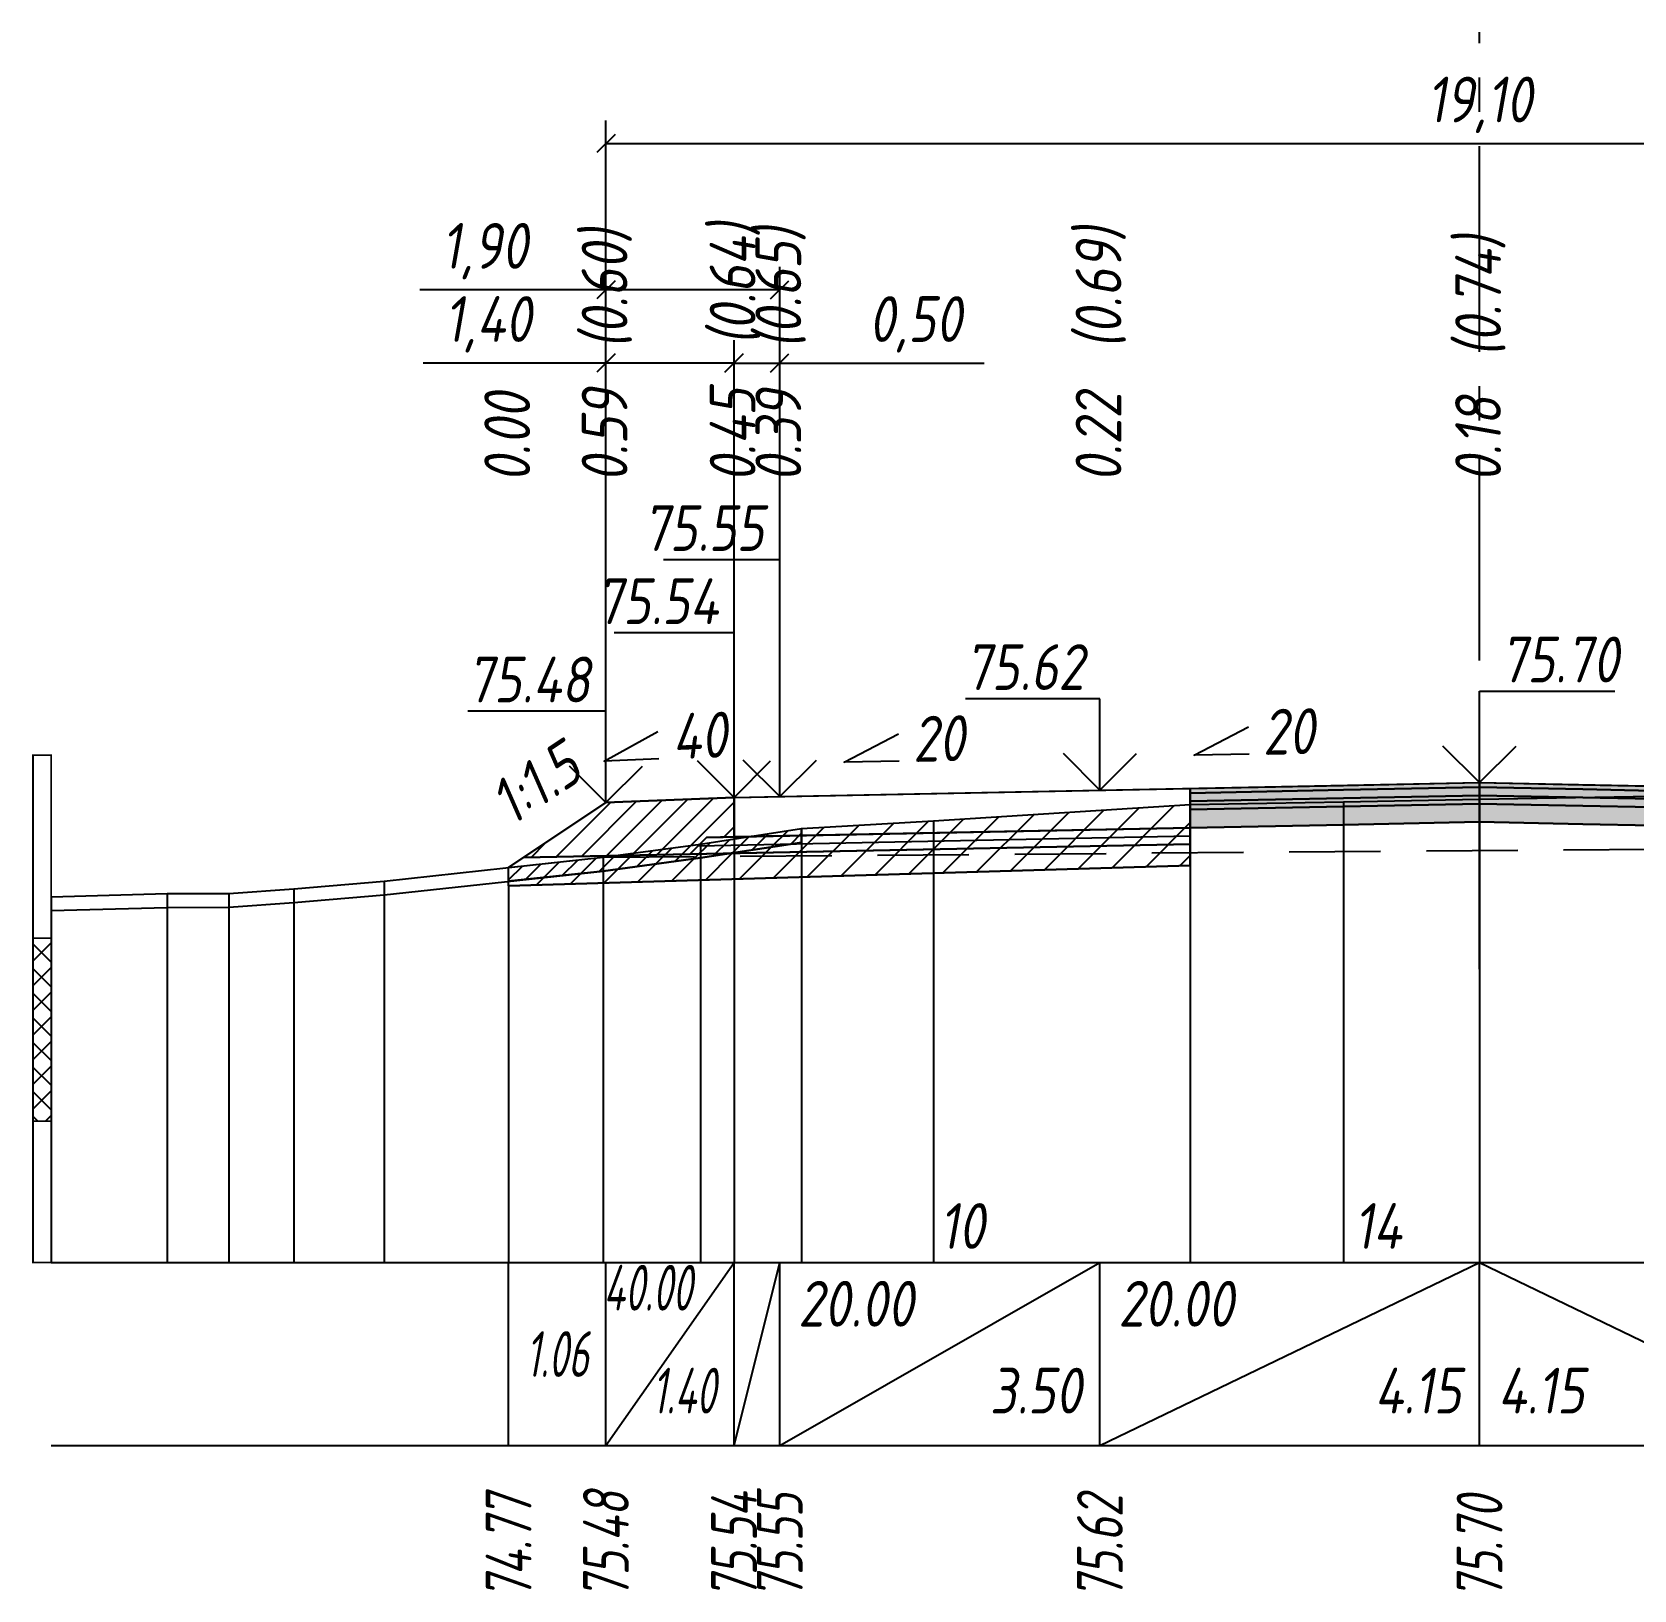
# Model space of a CAD drawing. Extents: x -717 to 1451, y -133302 to 233.
# Drawn here: x 78.9 to 166.5, y -15634.9 to -15549.7 of the extents above; entities that cross this region are included whole.
import ezdxf
from ezdxf.enums import TextEntityAlignment as Align

# ---------------------------------------------------------------- set-up
doc = ezdxf.new("R2010")
doc.units = 0
doc.linetypes.add('осевая2', pattern=[1.125, 0.75, -0.125, 0.125, -0.125])
doc.linetypes.add('штриховая', pattern=[0.75, 0.5, -0.25])
for name, color, linetype in [('Интерполированный поперечник', 2, 'Continuous'), ('Код_514', 1, 'Continuous'), ('Контур_0', 7, 'Continuous'), ('Контур_2521', 7, 'Continuous'), ('Контур_2564', 7, 'Continuous'), ('Контур_2660', 7, 'Continuous'), ('Контур_2665', 7, 'Continuous'), ('Контур_400', 7, 'Continuous'), ('Контур_508', 7, 'Continuous'), ('Контур_512', 7, 'Continuous'), ('Контур_513', 7, 'Continuous'), ('Контур_818', 7, 'Continuous'), ('Красный поперечник', 1, 'Continuous'), ('Линейка абсолютных высот', 7, 'Continuous'), ('Объём_2501', 7, 'Continuous'), ('Объём_2564', 7, 'Continuous'), ('Объём_2650', 7, 'Continuous'), ('Объём_2660', 7, 'Continuous'), ('Объём_2661', 7, 'Continuous'), ('Объём_2665', 7, 'Continuous'), ('Объём_2666', 7, 'Continuous'), ('Объём_2667', 7, 'Continuous'), ('Объём_2668', 7, 'Continuous'), ('Объём_2669', 7, 'Continuous'), ('Объём_2675', 7, 'Continuous'), ('Объём_2753', 7, 'Continuous'), ('Ось', 1, 'осевая2'), ('Откосы', 7, 'Continuous'), ('Отметки покрытия', 7, 'Continuous'), ('Рабочие отметки', 7, 'Continuous'), ('Рабочие отметки доп.', 7, 'Continuous'), ('Слои выравнивания', 7, 'Continuous'), ('Таблица', 7, 'Continuous'), ('Уклоны проезжей части', 7, 'Continuous'), ('Черный поперечник', 3, 'Continuous')]:
    doc.layers.add(name, color=color, linetype=linetype)
for name, color, linetype, true_color in [('Контур_2540', 2, 'Continuous', 0xffff00), ('Контур_2560', 2, 'Continuous', 0xffff00), ('Контур_2561', 7, 'Continuous', 0xff8040), ('Контур_2562', 3, 'Continuous', 0x00ff00), ('Контур_2563', 7, 'Continuous', 0xff8000), ('Контур_2570', 7, 'Continuous', 0x80ff00), ('Контур_2725', 7, 'Continuous', 0x323232), ('Контур_2736', 4, 'Continuous', 0x00ffff), ('Контур_2737', 4, 'Continuous', 0x00ffff), ('Контур_2738', 4, 'Continuous', 0x00ffff), ('Контур_2739', 4, 'Continuous', 0x00ffff), ('Контур_2741', 4, 'Continuous', 0x00ffff), ('Контур_2742', 4, 'Continuous', 0x00ffff), ('Контур_2743', 4, 'Continuous', 0x00ffff), ('Контур_2744', 7, 'Continuous', 0xa4ffff), ('Контур_2745', 7, 'Continuous', 0xa4ffff), ('Контур_2747', 4, 'Continuous', 0x00ffff), ('Контур_2748', 4, 'Continuous', 0x00ffff), ('Контур_2749', 4, 'Continuous', 0x00ffff), ('Контур_2750', 4, 'Continuous', 0x00ffff), ('Контур_2751', 4, 'Continuous', 0x00ffff), ('Контур_2752', 4, 'Continuous', 0x00ffff), ('Контур_2760', 7, 'Continuous', 0x323232), ('Контур_2761', 7, 'Continuous', 0x323232), ('Контур_2762', 7, 'Continuous', 0x323232), ('Контур_2763', 7, 'Continuous', 0x323232), ('Контур_402', 7, 'Continuous', 0xff6464), ('Контур_703', 4, 'Continuous', 0x00ffff), ('Контур_705', 4, 'Continuous', 0x00ffff), ('Контур_707', 4, 'Continuous', 0x00ffff), ('Контур_720', 131, 'Continuous', 0xaaffff), ('Объём_2500', 7, 'Continuous', 0xc0c0c0), ('Объём_2520', 7, 'Continuous', 0x80ffff), ('Объём_2540', 2, 'Continuous', 0xffff00), ('Объём_2560', 2, 'Continuous', 0xffff00), ('Объём_2561', 7, 'Continuous', 0xff8040), ('Объём_2562', 3, 'Continuous', 0x00ff00), ('Объём_2563', 7, 'Continuous', 0xff8000), ('Объём_2570', 7, 'Continuous', 0x80ff00), ('Объём_2600', 7, 'Continuous', 0x808000), ('Объём_2746', 2, 'Continuous', 0xffff00)]:
    doc.layers.add(name, color=color, linetype=linetype, true_color=true_color)
doc.styles.get("Standard").update_dxf_attribs({"font": 'txt', "height": 2.5})
doc.styles.add('М', font='romand.shx', dxfattribs={"width": 0.8, "oblique": 10, "height": 2.5})
doc.dimstyles.new('ISO-25', dxfattribs={"dimtxt": 2.5, "dimasz": 2.5, "dimexe": 1.25, "dimexo": 0.625, "dimtad": 1, "dimtxsty": 'Standard', "dimcen": 2.5, "dimadec": 0, "dimazin": 0, "dimtfac": 1, "dimtmove": 0, "dimatfit": 3, "dimfxl": 1, "dimarcsym": 0})

# ---------------------------------------------------------------- blocks, each defined once
blk = doc.blocks.new('_Oblique')
at = {"color": 0, "linetype": 'ByBlock', "lineweight": -2}
blk.add_line((-0.5, -0.5), (0.5, 0.5), dxfattribs=at)
blk = doc.blocks.new('*D362')
at = {"color": 0, "lineweight": -2, "transparency": 16777216}
for p, q in [((110.321, -15591.299), (110.321, -15566.579)), ((117.321, -15591.019), (117.321, -15566.579)), ((110.321, -15567.829), (100.331, -15567.829)), ((117.321, -15567.829), (110.321, -15567.829))]:
    blk.add_line(p, q, dxfattribs=at)
at = {"layer": 'Defpoints', "color": 0, "transparency": 16777216}
for p in [(117.321, -15567.829), (110.321, -15591.924), (117.321, -15591.644)]:
    blk.add_point(p, dxfattribs=at)
at = {"color": 0, "lineweight": -2, "transparency": 16777216, "rotation": 180}
blk.add_blockref('_Oblique', (110.321, -15567.829), dxfattribs=at)
at = {"color": 0, "lineweight": -2, "transparency": 16777216}
blk.add_blockref('_Oblique', (117.321, -15567.829), dxfattribs=at)
at = {"color": 0, "transparency": 16777216, "insert": (103.871, -15565.716), "char_height": 2.5, "width": 8.75, "attachment_point": 5, "style": 'М'}
blk.add_mtext('1,40', dxfattribs=at)
blk = doc.blocks.new('*D364')
at = {"color": 0, "lineweight": -2, "transparency": 16777216}
for p, q in [((117.321, -15591.019), (117.321, -15566.579)), ((119.821, -15590.969), (119.821, -15566.579)), ((117.321, -15567.829), (119.821, -15567.829)), ((119.821, -15567.829), (130.996, -15567.829))]:
    blk.add_line(p, q, dxfattribs=at)
at = {"layer": 'Defpoints', "color": 0, "transparency": 16777216}
for p in [(119.821, -15567.829), (117.321, -15591.644), (119.821, -15591.594)]:
    blk.add_point(p, dxfattribs=at)
at = {"color": 0, "lineweight": -2, "transparency": 16777216, "rotation": 180}
blk.add_blockref('_Oblique', (117.321, -15567.829), dxfattribs=at)
at = {"color": 0, "lineweight": -2, "transparency": 16777216}
blk.add_blockref('_Oblique', (119.821, -15567.829), dxfattribs=at)
at = {"color": 0, "transparency": 16777216, "insert": (127.234, -15565.716), "char_height": 2.5, "width": 9.16667, "attachment_point": 5, "style": 'М'}
blk.add_mtext('0,50', dxfattribs=at)
blk = doc.blocks.new('*D367')
at = {"color": 0, "lineweight": -2, "transparency": 16777216}
for p, q in [((110.321, -15591.299), (110.321, -15562.579)), ((119.821, -15590.969), (119.821, -15562.579)), ((110.321, -15563.829), (100.152, -15563.829)), ((119.821, -15563.829), (110.321, -15563.829))]:
    blk.add_line(p, q, dxfattribs=at)
at = {"layer": 'Defpoints', "color": 0, "transparency": 16777216}
for p in [(119.821, -15563.829), (110.321, -15591.924), (119.821, -15591.594)]:
    blk.add_point(p, dxfattribs=at)
at = {"color": 0, "lineweight": -2, "transparency": 16777216, "rotation": 180}
blk.add_blockref('_Oblique', (110.321, -15563.829), dxfattribs=at)
at = {"color": 0, "lineweight": -2, "transparency": 16777216}
blk.add_blockref('_Oblique', (119.821, -15563.829), dxfattribs=at)
at = {"color": 0, "transparency": 16777216, "insert": (103.693, -15561.716), "char_height": 2.5, "width": 8.75, "attachment_point": 5, "style": 'М'}
blk.add_mtext('1,90', dxfattribs=at)
blk = doc.blocks.new('*D368')
at = {"color": 0, "lineweight": -2, "transparency": 16777216}
for p, q in [((110.321, -15591.299), (110.321, -15554.579)), ((205.821, -15591.299), (205.821, -15554.579)), ((110.321, -15555.829), (205.821, -15555.829))]:
    blk.add_line(p, q, dxfattribs=at)
at = {"layer": 'Defpoints', "color": 0, "transparency": 16777216}
for p in [(205.821, -15555.829), (110.321, -15591.924), (205.821, -15591.924)]:
    blk.add_point(p, dxfattribs=at)
at = {"color": 0, "lineweight": -2, "transparency": 16777216, "rotation": 180}
blk.add_blockref('_Oblique', (110.321, -15555.829), dxfattribs=at)
at = {"color": 0, "lineweight": -2, "transparency": 16777216}
blk.add_blockref('_Oblique', (205.821, -15555.829), dxfattribs=at)
at = {"color": 0, "transparency": 16777216, "insert": (158.071, -15553.716), "char_height": 2.5, "width": 10.41667, "attachment_point": 5, "style": 'М'}
blk.add_mtext('19,10', dxfattribs=at)

msp = doc.modelspace()

# ---------------------------------------------------------------- hatches: boundary and pattern name
at = {"layer": 'Линейка абсолютных высот'}
h = msp.add_hatch(dxfattribs=at)
h.set_pattern_fill('ANSI37', scale=0.3, style=0)
h.paths.add_polyline_path([(80, -15609.268), (80, -15599.268), (79, -15599.268), (79, -15609.268)])
at = {"layer": 'Объём_2563'}
h = msp.add_hatch(dxfattribs=at)
h.set_pattern_fill('ANSI31', color=256, scale=0.3)
h.paths.add_polyline_path([(110.321, -15591.861), (117.321, -15591.581), (117.321, -15593.731), (115.821, -15593.761), (114.902, -15594.68), (105.821, -15594.861)])
at = {"layer": 'Объём_2570'}
h = msp.add_hatch(dxfattribs=at)
h.set_pattern_fill('ANSI31', color=256, scale=0.2)
h.paths.add_polyline_path([(121.018, -15594.03), (115.491, -15594.881), (110.165, -15595.599), (105, -15596.158), (105, -15595.408), (110.165, -15594.849), (115.491, -15594.131), (121.018, -15593.28)])
at = {"layer": 'Объём_2600'}
h = msp.add_hatch(dxfattribs=at)
h.set_pattern_fill('ANSI31', color=6, scale=0.4)
h.paths.add_polyline_path([(110.165, -15595.599), (115.491, -15594.881), (121.018, -15594.03), (121.018, -15593.28), (128.227, -15592.846), (142.251, -15591.967), (142.251, -15595.291), (105, -15596.408), (105, -15596.158)])
at = {"layer": 'Слои выравнивания'}
for color, points in [(2, [(142.251, -15591.083), (150.637, -15590.915), (158.071, -15590.766), (158.071, -15591.016), (150.637, -15591.165), (142.251, -15591.333)]), (3, [(142.251, -15591.333), (150.637, -15591.165), (158.071, -15591.016), (158.071, -15591.466), (150.637, -15591.615), (142.251, -15591.783)]), (2, [(158.071, -15590.766), (163.718, -15590.879), (167.529, -15590.956), (175.672, -15591.118), (178.821, -15591.181), (191.819, -15591.441), (191.819, -15591.691), (178.821, -15591.431), (175.672, -15591.368), (167.529, -15591.206), (163.718, -15591.129), (158.071, -15591.016)]), (3, [(158.071, -15591.016), (163.718, -15591.129), (167.529, -15591.206), (175.672, -15591.368), (178.821, -15591.431), (191.819, -15591.691), (191.819, -15592.141), (178.821, -15591.881), (175.672, -15591.818), (167.529, -15591.656), (163.718, -15591.579), (158.071, -15591.466)]), (4, [(142.251, -15591.783), (150.637, -15591.615), (158.071, -15591.466), (158.071, -15591.916), (150.637, -15592.065), (142.251, -15592.233)]), (5, [(142.251, -15592.233), (150.637, -15592.065), (158.071, -15591.916), (158.071, -15592.916), (150.637, -15593.065), (142.251, -15593.233)]), (4, [(158.071, -15591.466), (163.718, -15591.579), (167.529, -15591.656), (175.672, -15591.818), (178.821, -15591.881), (191.819, -15592.141), (191.819, -15592.591), (178.821, -15592.331), (175.672, -15592.268), (167.529, -15592.106), (163.718, -15592.029), (158.071, -15591.916)]), (5, [(158.071, -15591.916), (163.718, -15592.029), (167.529, -15592.106), (175.672, -15592.268), (178.821, -15592.331), (191.819, -15592.591), (191.819, -15593.591), (178.821, -15593.331), (175.672, -15593.268), (167.529, -15593.106), (163.718, -15593.029), (158.071, -15592.916)])]:
    msp.add_hatch(color=color, dxfattribs=at).paths.add_polyline_path(points)

# ---------------------------------------------------------------- linework, layer by layer
at = {"layer": 'Интерполированный поперечник', "linetype": 'штриховая', "ltscale": 10, "flags": 128}
msp.add_lwpolyline([(110.165, -15594.849), (221.91, -15593.967)], dxfattribs=at)
at = {"layer": 'Код_514'}
for p, q in [((105, -15627), (105, -15617)), ((110.321, -15627), (110.321, -15617)), ((110.321, -15627), (117.321, -15617)), ((117.321, -15627), (117.321, -15617)), ((117.321, -15627), (119.821, -15617)), ((119.821, -15627), (119.821, -15617)), ((119.821, -15627), (137.321, -15617)), ((137.321, -15627), (137.321, -15617)), ((137.321, -15627), (158.071, -15617)), ((158.071, -15627), (158.071, -15617)), ((158.071, -15617), (178.821, -15627))]:
    msp.add_line(p, q, dxfattribs=at)
at = {"layer": 'Контур_0', "flags": 128}
for points in [[(117.321, -15591.581), (142.251, -15591.083), (142.251, -15593.233), (117.321, -15593.731), (117.321, -15591.581), (117.321, -15591.581)], [(110.321, -15591.861), (105, -15595.408), (105, -15595.408), (105, -15595.408), (105, -15595.408), (105, -15595.408), (105, -15595.408), (105, -15595.408), (105, -15595.408), (105, -15595.408), (105, -15595.408), (105, -15595.408), (105, -15595.408), (105, -15595.408), (105, -15595.408), (105, -15595.408)], [(110.321, -15591.861), (105, -15595.408), (105, -15595.408), (105, -15595.408), (105, -15595.408), (105, -15595.408), (105, -15595.408), (105, -15595.408), (105, -15595.408), (105, -15595.408), (105, -15595.408), (105, -15595.408), (105, -15595.408), (105, -15595.408), (105, -15595.408), (105, -15595.408), (105, -15595.408), (105, -15595.408), (105, -15595.408), (105, -15595.408), (105, -15595.408), (105, -15595.408), (105, -15595.408), (105, -15595.408), (105, -15595.408), (105, -15595.408), (105, -15595.408), (105, -15595.408), (105, -15595.408), (105, -15595.408)], [(105.821, -15594.861), (114.902, -15594.68), (115.821, -15593.761), (117.321, -15593.731)], [(115.821, -15593.761), (142.251, -15593.233), (142.251, -15594.133), (114.902, -15594.68), (115.821, -15593.761), (115.821, -15593.761)]]:
    msp.add_lwpolyline(points, dxfattribs=at)
at = {"layer": 'Контур_2521', "color": 250, "flags": 128}
msp.add_lwpolyline([(115.361, -15594.221), (142.251, -15593.683)], dxfattribs=at)
at = {"layer": 'Контур_2540', "flags": 128}
msp.add_lwpolyline([(105.821, -15594.861), (142.251, -15594.133), (142.251, -15595.291), (105, -15596.408), (105, -15595.408), (105.821, -15594.861), (105.821, -15594.861)], dxfattribs=at)
at = {"layer": 'Контур_2560', "flags": 128}
msp.add_lwpolyline([(110.321, -15591.861), (110.321, -15591.861), (110.321, -15591.861), (117.321, -15591.581)], dxfattribs=at)
at = {"layer": 'Контур_2561', "flags": 128}
msp.add_lwpolyline([(117.321, -15591.581), (117.321, -15591.581), (110.321, -15591.861), (110.321, -15591.861), (117.321, -15591.581)], dxfattribs=at)
at = {"layer": 'Контур_2562', "flags": 128}
msp.add_lwpolyline([(110.321, -15591.861), (110.321, -15591.861), (110.321, -15591.861), (110.321, -15591.861), (110.321, -15591.861)], dxfattribs=at)
at = {"layer": 'Контур_2563', "flags": 128}
msp.add_lwpolyline([(110.321, -15591.861), (117.321, -15591.581), (117.321, -15593.731), (115.821, -15593.761), (114.902, -15594.68), (105.821, -15594.861), (110.321, -15591.861), (110.321, -15591.861)], dxfattribs=at)
at = {"layer": 'Контур_2564', "flags": 128}
msp.add_lwpolyline([(110.321, -15591.861), (117.321, -15591.581)], dxfattribs=at)
at = {"layer": 'Контур_2570', "flags": 128}
msp.add_lwpolyline([(80, -15597.75), (86.341, -15597.583), (89.714, -15597.579), (93.258, -15597.323), (98.198, -15596.895), (110.165, -15595.599), (110.165, -15595.599), (115.491, -15594.881), (121.018, -15594.03), (121.018, -15593.28), (128.227, -15592.846), (142.251, -15591.967), (150.637, -15591.809), (158.071, -15591.679), (167.529, -15591.512)], dxfattribs=at)
at = {"layer": 'Контур_2660', "flags": 128}
msp.add_lwpolyline([(105, -15596.408), (142.251, -15595.291)], dxfattribs=at)
at = {"layer": 'Контур_2665', "flags": 128}
msp.add_lwpolyline([(110.321, -15591.861), (110.321, -15591.861)], dxfattribs=at)
at = {"layer": 'Контур_2725', "flags": 128}
msp.add_lwpolyline([(142.251, -15593.233), (150.637, -15593.065), (158.071, -15592.916), (163.718, -15593.029), (167.529, -15593.106), (175.672, -15593.268), (178.821, -15593.331), (191.819, -15593.591)], dxfattribs=at)
at = {"layer": 'Контур_2736', "flags": 128}
msp.add_lwpolyline([(110.321, -15591.861), (105, -15595.408)], dxfattribs=at)
at = {"layer": 'Контур_2737', "flags": 128}
msp.add_lwpolyline([(105, -15595.408), (105, -15595.408)], dxfattribs=at)
at = {"layer": 'Контур_2738', "flags": 128}
msp.add_lwpolyline([(105, -15595.408), (105, -15595.408)], dxfattribs=at)
at = {"layer": 'Контур_2739', "flags": 128}
msp.add_lwpolyline([(105, -15595.408), (105, -15595.408)], dxfattribs=at)
at = {"layer": 'Контур_2741', "flags": 128}
msp.add_lwpolyline([(105, -15595.408), (105, -15595.408)], dxfattribs=at)
at = {"layer": 'Контур_2742', "flags": 128}
msp.add_lwpolyline([(105, -15595.408), (105, -15595.408)], dxfattribs=at)
at = {"layer": 'Контур_2743', "flags": 128}
msp.add_lwpolyline([(105, -15595.408), (105, -15595.408)], dxfattribs=at)
at = {"layer": 'Контур_2744', "flags": 128}
msp.add_lwpolyline([(105, -15595.408), (105, -15595.408)], dxfattribs=at)
msp.add_lwpolyline([(105, -15595.408), (105, -15595.408)], dxfattribs=at)
msp.add_lwpolyline([(105, -15595.408), (105, -15595.408)], dxfattribs=at)
msp.add_lwpolyline([(105, -15595.408), (105, -15595.408)], dxfattribs=at)
msp.add_lwpolyline([(105, -15595.408), (105, -15595.408)], dxfattribs=at)
msp.add_lwpolyline([(105, -15595.408), (105, -15595.408)], dxfattribs=at)
at = {"layer": 'Контур_2745', "flags": 128}
msp.add_lwpolyline([(105, -15595.408), (105, -15595.408)], dxfattribs=at)
msp.add_lwpolyline([(105, -15595.408), (105, -15595.408)], dxfattribs=at)
msp.add_lwpolyline([(105, -15595.408), (105, -15595.408)], dxfattribs=at)
msp.add_lwpolyline([(105, -15595.408), (105, -15595.408)], dxfattribs=at)
msp.add_lwpolyline([(105, -15595.408), (105, -15595.408)], dxfattribs=at)
msp.add_lwpolyline([(105, -15595.408), (105, -15595.408)], dxfattribs=at)
at = {"layer": 'Контур_2747', "flags": 128}
msp.add_lwpolyline([(105, -15595.408), (105, -15595.408)], dxfattribs=at)
at = {"layer": 'Контур_2748', "flags": 128}
msp.add_lwpolyline([(105, -15595.408), (105, -15595.408)], dxfattribs=at)
at = {"layer": 'Контур_2749', "flags": 128}
msp.add_lwpolyline([(105, -15595.408), (105, -15595.408)], dxfattribs=at)
at = {"layer": 'Контур_2750', "flags": 128}
msp.add_lwpolyline([(105, -15595.408), (105, -15595.408)], dxfattribs=at)
at = {"layer": 'Контур_2751', "flags": 128}
msp.add_lwpolyline([(105, -15595.408), (105, -15595.408)], dxfattribs=at)
at = {"layer": 'Контур_2752', "flags": 128}
msp.add_lwpolyline([(105, -15595.408), (105, -15595.408)], dxfattribs=at)
at = {"layer": 'Контур_2760', "flags": 128}
msp.add_lwpolyline([(142.251, -15591.083), (150.637, -15590.915), (158.071, -15590.766), (163.718, -15590.879), (167.529, -15590.956), (175.672, -15591.118), (178.821, -15591.181), (191.819, -15591.441)], dxfattribs=at)
at = {"layer": 'Контур_2761', "flags": 128}
msp.add_lwpolyline([(142.251, -15591.333), (150.637, -15591.165), (158.071, -15591.016), (163.718, -15591.129), (167.529, -15591.206), (175.672, -15591.368), (178.821, -15591.431), (191.819, -15591.691)], dxfattribs=at)
at = {"layer": 'Контур_2762', "flags": 128}
msp.add_lwpolyline([(142.251, -15591.783), (150.637, -15591.615), (158.071, -15591.466), (163.718, -15591.579), (167.529, -15591.656), (175.672, -15591.818), (178.821, -15591.881), (191.819, -15592.141)], dxfattribs=at)
at = {"layer": 'Контур_2763', "flags": 128}
msp.add_lwpolyline([(142.251, -15592.233), (150.637, -15592.065), (158.071, -15591.916), (163.718, -15592.029), (167.529, -15592.106), (175.672, -15592.268), (178.821, -15592.331), (191.819, -15592.591)], dxfattribs=at)
at = {"layer": 'Контур_400', "flags": 128}
for points in [[(117.321, -15591.581), (119.821, -15591.531), (119.821, -15591.531), (119.821, -15591.531), (119.821, -15591.531), (119.821, -15591.531), (119.821, -15591.531), (137.321, -15591.181), (158.071, -15590.766)], [(158.071, -15590.766), (178.821, -15591.181), (196.321, -15591.531), (196.321, -15591.531), (196.321, -15591.531), (196.321, -15591.531), (196.321, -15591.531), (196.321, -15591.531), (198.821, -15591.581)]]:
    msp.add_lwpolyline(points, dxfattribs=at)
at = {"layer": 'Контур_402', "flags": 128}
msp.add_lwpolyline([(105, -15596.408), (142.251, -15595.291), (142.251, -15593.233), (158.071, -15592.916), (191.819, -15593.591), (191.819, -15595.829), (212.712, -15596.456)], dxfattribs=at)
at = {"layer": 'Контур_508', "flags": 128}
msp.add_lwpolyline([(105, -15596.408), (142.251, -15595.291), (142.251, -15593.233), (158.071, -15592.916), (191.819, -15593.591), (191.819, -15595.829), (212.712, -15596.456), (212.712, -15596.15), (214.253, -15596.15), (217.475, -15594.002)], dxfattribs=at)
at = {"layer": 'Контур_512', "flags": 128}
msp.add_lwpolyline([(105, -15596.408), (142.251, -15595.291)], dxfattribs=at)
at = {"layer": 'Контур_513', "flags": 128}
msp.add_lwpolyline([(105, -15596.408), (142.251, -15595.291), (142.251, -15593.233), (158.071, -15592.916), (191.819, -15593.591), (191.819, -15595.829), (212.712, -15596.456), (212.712, -15596.15), (214.253, -15596.15), (217.475, -15594.002)], dxfattribs=at)
at = {"layer": 'Контур_703', "flags": 128}
for points in [[(110.321, -15591.861), (105, -15595.408)], [(105, -15595.408), (105, -15595.408)]]:
    msp.add_lwpolyline(points, dxfattribs=at)
at = {"layer": 'Контур_705', "flags": 128}
msp.add_lwpolyline([(105, -15595.408), (105, -15595.408)], dxfattribs=at)
at = {"layer": 'Контур_707', "flags": 128}
msp.add_lwpolyline([(105, -15595.408), (105, -15595.408)], dxfattribs=at)
at = {"layer": 'Контур_720', "flags": 128}
msp.add_lwpolyline([(105, -15595.408), (105, -15595.408)], dxfattribs=at)
at = {"layer": 'Контур_818', "flags": 128}
msp.add_lwpolyline([(105, -15596.158), (110.165, -15595.599), (110.165, -15595.599), (115.491, -15594.881), (121.018, -15594.03), (121.018, -15593.28), (128.227, -15592.846), (142.251, -15591.967), (150.637, -15591.809), (158.071, -15591.679), (167.529, -15591.512), (175.672, -15591.622), (191.819, -15591.828), (201.026, -15592.101), (205.628, -15592.665), (212.764, -15593.122), (212.764, -15593.872), (217.475, -15594.249)], dxfattribs=at)
at = {"layer": 'Красный поперечник'}
for p, q in [((119.821, -15591.531), (137.321, -15591.181)), ((137.321, -15591.181), (158.071, -15590.766)), ((158.071, -15590.766), (178.821, -15591.181)), ((105, -15595.408), (110.321, -15591.861)), ((110.321, -15591.861), (117.321, -15591.581)), ((117.321, -15591.581), (119.821, -15591.531)), ((142.251, -15595.291), (142.251, -15617)), ((105, -15596.408), (105, -15617))]:
    msp.add_line(p, q, dxfattribs=at)
at = {"layer": 'Линейка абсолютных высот', "color": 7, "const_width": 0.1, "flags": 128}
for points in [[(80, -15599.268), (80, -15589.268), (79, -15589.268), (79, -15599.268), (80, -15599.268)], [(80, -15609.268), (80, -15599.268), (79, -15599.268), (79, -15609.268), (80, -15609.268)], [(80, -15617), (80, -15609.268), (79, -15609.268), (79, -15617), (80, -15617)]]:
    msp.add_lwpolyline(points, dxfattribs=at)
at = {"layer": 'Объём_2500', "flags": 128}
msp.add_lwpolyline([(117.321, -15591.581), (142.251, -15591.083), (142.251, -15593.233), (117.321, -15593.731), (117.321, -15591.581), (117.321, -15591.581)], dxfattribs=at)
at = {"layer": 'Объём_2501', "flags": 128}
for points in [[(117.321, -15591.581), (119.821, -15591.531), (119.821, -15591.531), (119.821, -15591.531), (119.821, -15591.531), (119.821, -15591.531), (119.821, -15591.531), (137.321, -15591.181), (158.071, -15590.766)], [(158.071, -15590.766), (178.821, -15591.181), (196.321, -15591.531), (196.321, -15591.531), (196.321, -15591.531), (196.321, -15591.531), (196.321, -15591.531), (196.321, -15591.531), (198.821, -15591.581)]]:
    msp.add_lwpolyline(points, dxfattribs=at)
at = {"layer": 'Объём_2520', "color": 250, "flags": 128}
msp.add_lwpolyline([(115.821, -15593.761), (142.251, -15593.233), (142.251, -15594.133), (114.902, -15594.68), (115.821, -15593.761), (115.821, -15593.761)], dxfattribs=at)
at = {"layer": 'Объём_2540', "flags": 128}
msp.add_lwpolyline([(105.821, -15594.861), (142.251, -15594.133), (142.251, -15595.291), (105, -15596.408), (105, -15595.408), (105.821, -15594.861), (105.821, -15594.861)], dxfattribs=at)
at = {"layer": 'Объём_2560', "flags": 128}
msp.add_lwpolyline([(110.321, -15591.861), (110.321, -15591.861), (110.321, -15591.861), (117.321, -15591.581)], dxfattribs=at)
at = {"layer": 'Объём_2561', "flags": 128}
msp.add_lwpolyline([(117.321, -15591.581), (117.321, -15591.581), (110.321, -15591.861), (110.321, -15591.861), (117.321, -15591.581)], dxfattribs=at)
at = {"layer": 'Объём_2562', "flags": 128}
msp.add_lwpolyline([(110.321, -15591.861), (110.321, -15591.861), (110.321, -15591.861), (110.321, -15591.861), (110.321, -15591.861)], dxfattribs=at)
at = {"layer": 'Объём_2563', "color": 250, "flags": 128}
msp.add_lwpolyline([(110.321, -15591.861), (117.321, -15591.581), (117.321, -15593.731), (115.821, -15593.761), (114.902, -15594.68), (105.821, -15594.861), (110.321, -15591.861), (110.321, -15591.861)], dxfattribs=at)
at = {"layer": 'Объём_2564', "flags": 128}
msp.add_lwpolyline([(110.321, -15591.861), (117.321, -15591.581)], dxfattribs=at)
at = {"layer": 'Объём_2570', "flags": 128}
msp.add_lwpolyline([(121.018, -15594.03), (115.491, -15594.881), (110.165, -15595.599), (105, -15596.158), (105, -15595.408), (110.165, -15594.849), (115.491, -15594.131), (121.018, -15593.28), (121.018, -15594.03), (121.018, -15594.03)], dxfattribs=at)
at = {"layer": 'Объём_2650', "color": 6, "flags": 128}
msp.add_lwpolyline([(110.165, -15595.599), (115.491, -15594.881), (121.018, -15594.03), (121.018, -15593.28), (128.227, -15592.846), (142.251, -15591.967), (142.251, -15595.291), (105, -15596.408), (105, -15596.158), (110.165, -15595.599), (110.165, -15595.599)], dxfattribs=at)
at = {"layer": 'Объём_2660', "flags": 128}
msp.add_lwpolyline([(105, -15596.408), (142.251, -15595.291)], dxfattribs=at)
at = {"layer": 'Объём_2661', "flags": 128}
msp.add_lwpolyline([(110.321, -15591.861), (105, -15595.408)], dxfattribs=at)
at = {"layer": 'Объём_2665', "flags": 128}
msp.add_lwpolyline([(110.321, -15591.861), (110.321, -15591.861)], dxfattribs=at)
at = {"layer": 'Объём_2666', "flags": 128}
msp.add_lwpolyline([(110.321, -15591.861), (105, -15595.408)], dxfattribs=at)
at = {"layer": 'Объём_2667', "flags": 128}
msp.add_lwpolyline([(105, -15595.408), (105, -15595.408)], dxfattribs=at)
msp.add_lwpolyline([(105, -15595.408), (105, -15595.408)], dxfattribs=at)
at = {"layer": 'Объём_2668', "flags": 128}
msp.add_lwpolyline([(105, -15595.408), (105, -15595.408)], dxfattribs=at)
msp.add_lwpolyline([(105, -15595.408), (105, -15595.408)], dxfattribs=at)
at = {"layer": 'Объём_2669', "flags": 128}
msp.add_lwpolyline([(105, -15595.408), (105, -15595.408)], dxfattribs=at)
msp.add_lwpolyline([(105, -15595.408), (105, -15595.408)], dxfattribs=at)
at = {"layer": 'Объём_2675', "flags": 128}
msp.add_lwpolyline([(105, -15595.408), (105, -15595.408)], dxfattribs=at)
msp.add_lwpolyline([(105, -15595.408), (105, -15595.408)], dxfattribs=at)
msp.add_lwpolyline([(105, -15595.408), (105, -15595.408)], dxfattribs=at)
msp.add_lwpolyline([(105, -15595.408), (105, -15595.408)], dxfattribs=at)
msp.add_lwpolyline([(105, -15595.408), (105, -15595.408)], dxfattribs=at)
msp.add_lwpolyline([(105, -15595.408), (105, -15595.408)], dxfattribs=at)
msp.add_lwpolyline([(105, -15595.408), (105, -15595.408)], dxfattribs=at)
msp.add_lwpolyline([(105, -15595.408), (105, -15595.408)], dxfattribs=at)
msp.add_lwpolyline([(105, -15595.408), (105, -15595.408)], dxfattribs=at)
msp.add_lwpolyline([(105, -15595.408), (105, -15595.408)], dxfattribs=at)
msp.add_lwpolyline([(105, -15595.408), (105, -15595.408)], dxfattribs=at)
msp.add_lwpolyline([(105, -15595.408), (105, -15595.408)], dxfattribs=at)
at = {"layer": 'Объём_2746', "flags": 128}
msp.add_lwpolyline([(142.251, -15595.291), (105, -15596.408), (105, -15596.158), (110.165, -15595.599), (115.491, -15594.881), (121.018, -15594.03), (121.018, -15593.28), (128.227, -15592.846), (142.251, -15591.967), (142.251, -15595.291), (142.251, -15595.291)], dxfattribs=at)
at = {"layer": 'Объём_2753', "flags": 128}
msp.add_lwpolyline([(142.251, -15591.083), (142.251, -15591.083)], dxfattribs=at)
at = {"layer": 'Ось', "ltscale": 15}
msp.add_line((158.071, -15600.971), (158.071, -15549.737), dxfattribs=at)
at = {"layer": 'Откосы', "color": 1, "flags": 128}
for points in [[(145.47, -15589.207), (142.47, -15589.267), (145.44, -15587.707)], [(113.214, -15589.472), (110.216, -15589.592), (113.154, -15587.973)], [(126.345, -15589.59), (123.345, -15589.65), (126.315, -15588.09)]]:
    msp.add_lwpolyline(points, dxfattribs=at)
at = {"layer": 'Отметки покрытия', "color": 1}
for p, q in [((119.821, -15578.581), (113.471, -15578.581)), ((119.821, -15591.531), (119.821, -15578.581)), ((117.321, -15582.581), (110.771, -15582.581)), ((117.321, -15591.581), (117.321, -15582.581)), ((158.071, -15590.766), (158.071, -15585.766)), ((158.071, -15585.766), (165.471, -15585.766)), ((110.321, -15586.861), (102.771, -15586.861)), ((110.321, -15591.861), (110.321, -15586.861)), ((137.321, -15586.181), (129.971, -15586.181)), ((137.321, -15591.181), (137.321, -15586.181)), ((137.321, -15591.181), (135.321, -15589.181)), ((137.321, -15591.181), (139.321, -15589.181)), ((158.071, -15590.766), (156.071, -15588.766)), ((158.071, -15590.766), (160.071, -15588.766)), ((110.321, -15591.861), (108.321, -15589.861)), ((110.321, -15591.861), (112.321, -15589.861)), ((117.321, -15591.581), (115.321, -15589.581)), ((117.321, -15591.581), (119.321, -15589.581)), ((119.821, -15591.531), (117.821, -15589.531)), ((119.821, -15591.531), (121.821, -15589.531))]:
    msp.add_line(p, q, dxfattribs=at)
at = {"layer": 'Слои выравнивания'}
for p, q in [((142.251, -15591.083), (142.251, -15617)), ((158.071, -15590.766), (158.071, -15617)), ((117.321, -15591.581), (117.321, -15617))]:
    msp.add_line(p, q, dxfattribs=at)
at = {"layer": 'Слои выравнивания', "color": 2, "flags": 128}
for points in [[(142.251, -15591.083), (150.637, -15590.915), (158.071, -15590.766), (158.071, -15591.016), (150.637, -15591.165), (142.251, -15591.333)], [(158.071, -15590.766), (163.718, -15590.879), (167.529, -15590.956), (175.672, -15591.118), (178.821, -15591.181), (191.819, -15591.441), (191.819, -15591.691), (178.821, -15591.431), (175.672, -15591.368), (167.529, -15591.206), (163.718, -15591.129), (158.071, -15591.016)]]:
    msp.add_lwpolyline(points, close=True, dxfattribs=at)
at = {"layer": 'Слои выравнивания', "color": 3, "flags": 128}
for points in [[(142.251, -15591.333), (150.637, -15591.165), (158.071, -15591.016), (158.071, -15591.466), (150.637, -15591.615), (142.251, -15591.783)], [(158.071, -15591.016), (163.718, -15591.129), (167.529, -15591.206), (175.672, -15591.368), (178.821, -15591.431), (191.819, -15591.691), (191.819, -15592.141), (178.821, -15591.881), (175.672, -15591.818), (167.529, -15591.656), (163.718, -15591.579), (158.071, -15591.466)]]:
    msp.add_lwpolyline(points, close=True, dxfattribs=at)
at = {"layer": 'Слои выравнивания', "color": 4, "flags": 128}
for points in [[(142.251, -15591.783), (150.637, -15591.615), (158.071, -15591.466), (158.071, -15591.916), (150.637, -15592.065), (142.251, -15592.233)], [(158.071, -15591.466), (163.718, -15591.579), (167.529, -15591.656), (175.672, -15591.818), (178.821, -15591.881), (191.819, -15592.141), (191.819, -15592.591), (178.821, -15592.331), (175.672, -15592.268), (167.529, -15592.106), (163.718, -15592.029), (158.071, -15591.916)]]:
    msp.add_lwpolyline(points, close=True, dxfattribs=at)
at = {"layer": 'Слои выравнивания', "color": 5, "flags": 128}
for points in [[(142.251, -15592.233), (150.637, -15592.065), (158.071, -15591.916), (158.071, -15592.916), (150.637, -15593.065), (142.251, -15593.233)], [(158.071, -15591.916), (163.718, -15592.029), (167.529, -15592.106), (175.672, -15592.268), (178.821, -15592.331), (191.819, -15592.591), (191.819, -15593.591), (178.821, -15593.331), (175.672, -15593.268), (167.529, -15593.106), (163.718, -15593.029), (158.071, -15592.916)]]:
    msp.add_lwpolyline(points, close=True, dxfattribs=at)
at = {"layer": 'Таблица'}
for p, q in [((80, -15617), (242.475, -15617)), ((80, -15627), (242.475, -15627))]:
    msp.add_line(p, q, dxfattribs=at)
at = {"layer": 'Черный поперечник', "color": 7}
for p, q in [((142.251, -15591.967), (142.251, -15617)), ((150.637, -15591.809), (150.637, -15617)), ((158.071, -15591.679), (158.071, -15617)), ((128.227, -15592.846), (128.227, -15617)), ((121.018, -15593.28), (121.018, -15617)), ((115.491, -15594.131), (115.491, -15617)), ((110.165, -15594.849), (110.165, -15617)), ((98.198, -15596.145), (98.198, -15617)), ((80, -15597), (80, -15617)), ((86.341, -15596.833), (86.341, -15617)), ((89.714, -15596.829), (89.714, -15617)), ((93.258, -15596.573), (93.258, -15617))]:
    msp.add_line(p, q, dxfattribs=at)
at = {"layer": 'Черный поперечник', "flags": 128}
msp.add_lwpolyline([(80, -15597), (86.341, -15596.833), (89.714, -15596.829), (93.258, -15596.573), (98.198, -15596.145), (110.165, -15594.849), (115.491, -15594.131), (121.018, -15593.28), (128.227, -15592.846), (142.251, -15591.967), (150.637, -15591.809), (158.071, -15591.679), (167.529, -15591.512), (175.672, -15591.622), (191.819, -15591.828), (201.026, -15592.101), (205.628, -15592.665), (212.764, -15593.122), (219.58, -15593.667), (221.91, -15593.967), (232.148, -15592.532), (234.229, -15592.192), (242.475, -15591.883)], dxfattribs=at)

# ---------------------------------------------------------------- texts
at = {"layer": 'Код_514', "style": 'М', "oblique": 10}
for s, width, p in [('40.00', 0.6, (110.176, -15617.125)), ('20.00', 0.8, (120.821, -15618)), ('20.00', 0.8, (138.321, -15618))]:
    msp.add_text(s, height=2.5, dxfattribs=dict(at, width=width)).set_placement(p, align=Align.TOP_LEFT)
at = {"layer": 'Код_514', "style": 'М', "oblique": 10, "width": 0.6}
msp.add_text('1.06', height=2.5, dxfattribs=at).set_placement((107.66, -15622), align=Align.MIDDLE_CENTER)
at = {"layer": 'Код_514', "style": 'М', "oblique": 10}
for s, width, p in [('1.40', 0.6, (116.321, -15626)), ('3.50', 0.8, (136.321, -15626)), ('4.15', 0.8, (157.071, -15626))]:
    msp.add_text(s, height=2.5, dxfattribs=dict(at, width=width)).set_placement(p, align=Align.BOTTOM_RIGHT)
at = {"layer": 'Код_514', "style": 'М', "oblique": 10, "width": 0.8}
msp.add_text('4.15', height=2.5, dxfattribs=at).set_placement((159.071, -15626), align=Align.BOTTOM_LEFT)
at = {"layer": 'Код_514', "style": 'М', "oblique": 10, "width": 0.7}
for s, p in [('74.77', (105, -15635.382)), ('75.48', (110.321, -15635.382)), ('75.54', (117.321, -15635.382)), ('75.55', (119.821, -15635.382)), ('75.62', (137.321, -15635.382)), ('75.70', (158.071, -15635.382))]:
    msp.add_text(s, height=2.5, rotation=90, dxfattribs=at).set_placement(p, align=Align.MIDDLE_LEFT)
at = {"layer": 'Отметки покрытия', "color": 1, "style": 'М', "oblique": 10, "width": 0.8}
for s, p in [('75.55', (118.962, -15578.85)), ('75.54', (116.462, -15582.85)), ('75.62', (136.462, -15586.45)), ('75.48', (109.462, -15587.13))]:
    msp.add_text(s, height=2.5, dxfattribs=at).set_placement(p, align=Align.BOTTOM_RIGHT)
msp.add_text('75.70', height=2.5, dxfattribs=at).set_placement((159.212, -15586.035), align=Align.BOTTOM_LEFT)
at = {"layer": 'Рабочие отметки', "color": 1, "style": 'М', "oblique": 10, "width": 0.8}
for s, p in [('0.00', (104.922, -15574.331)), ('0.59', (110.243, -15574.331)), ('0.45', (117.243, -15574.331)), ('0.39', (119.743, -15574.331)), ('0.22', (137.243, -15574.331)), ('0.18', (157.993, -15574.331))]:
    msp.add_text(s, height=2.5, rotation=90, dxfattribs=at).set_placement(p, align=Align.MIDDLE_LEFT)
at = {"layer": 'Рабочие отметки доп.', "color": 1, "style": 'М', "oblique": 10, "width": 0.8}
for s, p in [('(0.60)', (110.243, -15567.031)), ('(0.64)', (117.243, -15566.831)), ('(0.65)', (119.743, -15567.031)), ('(0.69)', (137.243, -15567.031)), ('(0.74)', (157.993, -15567.481))]:
    msp.add_text(s, height=2.5, rotation=90, dxfattribs=at).set_placement(p, align=Align.MIDDLE_LEFT)
at = {"layer": 'Слои выравнивания', "style": 'М', "oblique": 10, "width": 0.8}
for s, p in [('10', (129.786, -15617)), ('14', (152.517, -15617))]:
    msp.add_text(s, height=2.5, dxfattribs=at).set_placement(p, align=Align.BOTTOM_CENTER)
at = {"layer": 'Уклоны проезжей части', "color": 1, "style": 'М', "oblique": 10, "width": 0.8}
for s, rotation, p in [('20', 1.14576, (147.676, -15589.974)), ('40', 2.29061, (115.518, -15590.188)), ('20', 1.14576, (128.551, -15590.357)), ('1:1.5', 33.69007, (107.596, -15592.447))]:
    msp.add_text(s, height=2.5, rotation=rotation, dxfattribs=at).set_placement(p, align=Align.BOTTOM_CENTER)

# ---------------------------------------------------------------- dimensions: what is measured, and where the dimension line sits
at = {"color": 5}
dim = msp.add_linear_dim(base=(205.821, -15555.829), p1=(110.321, -15591.924), p2=(205.821, -15591.924), angle=180, dimstyle='ISO-25', override={"dimasz": 1, "dimlfac": 0.2, "dimzin": 0, "dimtxsty": 'М', "dimblk1": 'Oblique', "dimblk2": 'Oblique', "dimsah": 1}, dxfattribs=at)
dim.commit()
dim.dimension.update_dxf_attribs({"geometry": '*D368', "text_midpoint": (158.071, -15553.716)})
for base, p1, p2, picture, middle in [((119.821, -15563.829), (110.321, -15591.924), (119.821, -15591.594), '*D367', (103.693, -15563.829)), ((117.321, -15567.829), (110.321, -15591.924), (117.321, -15591.644), '*D362', (103.871, -15567.829)), ((119.821, -15567.829), (117.321, -15591.644), (119.821, -15591.594), '*D364', (127.234, -15567.829))]:
    dim = msp.add_linear_dim(base=base, p1=p1, p2=p2, angle=180, dimstyle='ISO-25', override={"dimasz": 1, "dimlfac": 0.2, "dimzin": 0, "dimtxsty": 'М', "dimblk1": 'Oblique', "dimblk2": 'Oblique', "dimsah": 1}, dxfattribs=at)
    dim.commit()
    dim.dimension.update_dxf_attribs({"geometry": picture, "text_midpoint": middle, "dimtype": 160})

doc.saveas('drawing.dxf')
